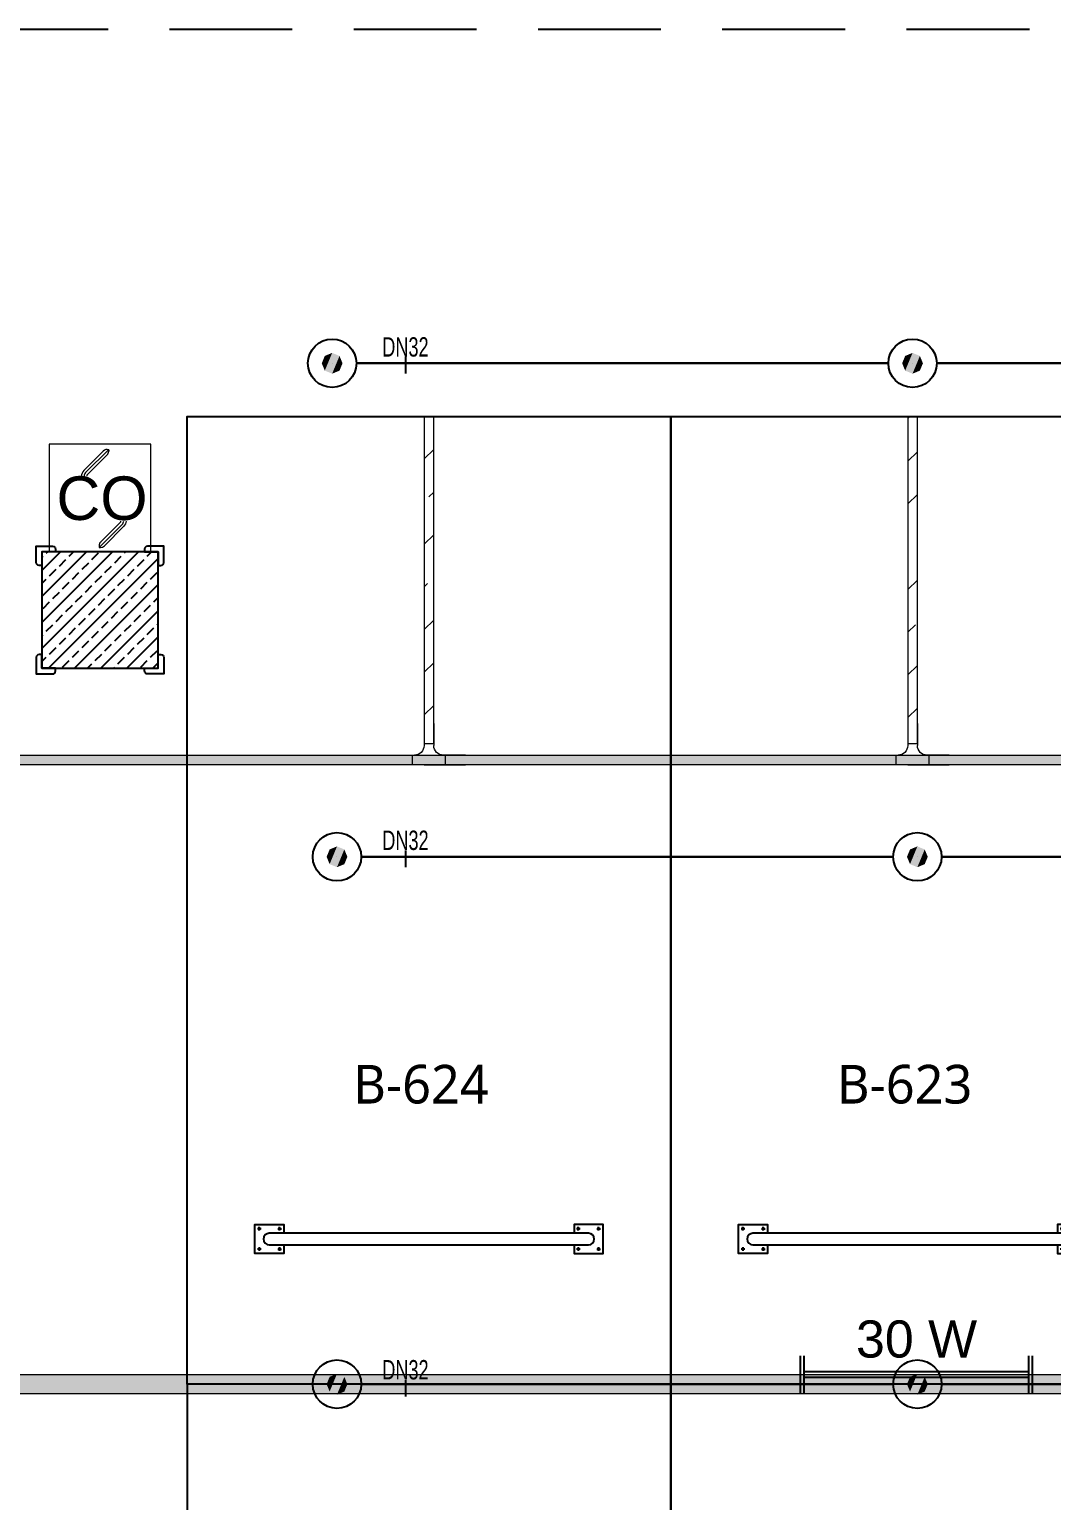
# Model space of a CAD drawing. Header units: millimetres. Extents: x -379292 to 1221486, y 92049 to 447512.
# Drawn here: x -184520 to -179236, y 132217 to 139819 of the extents above; entities that cross this region are included whole.
import ezdxf
from ezdxf.enums import TextEntityAlignment as Align

# ---------------------------------------------------------------- set-up
doc = ezdxf.new("R2010")
doc.units = ezdxf.units.MM
doc.linetypes.add('HIDDEN', pattern=[9.525, 6.35, -3.175])
for name, color, linetype in [('-M-YNGN-BORUID', 7, 'Continuous'), ('-M-YNGN-BORUUZUN', 7, 'Continuous'), ('-M-YNGN-BORUYUK', 7, 'Continuous'), ('-M-YNGN-SPR-YUK', 7, 'Continuous'), ('-M-YNGN-ZON5-CAP-', 7, 'Continuous'), ('-M-YNGN-ZON5-SPR-', 7, 'Continuous'), ('05_HATCH CONCRETE', 141, 'Continuous'), ('05_SYMBOL', 2, 'Continuous'), ('08_LAMP', 4, 'Continuous'), ('202-A-Y-MahalAd', 141, 'Continuous')]:
    doc.layers.add(name, color=color, linetype=linetype)
doc.layers.add('-M-YNGN-SPR-CAPCIZGI', color=188, linetype='Continuous', plot=False)
for name, color, linetype, lineweight in [('-M-YNGN-ZON5', 11, 'SP', 30), ('08_DEDECTOR', 3, 'Continuous', 9), ('E_CT_AYDINLATMA', 3, 'Continuous', 9), ('E_CT_KIRMIZI', 1, 'Continuous', 9)]:
    doc.layers.add(name, color=color, linetype=linetype, lineweight=lineweight)
doc.styles.add('CIZGI', font='tahoma.ttf', dxfattribs={"width": 0.8, "oblique": 20})
doc.styles.add('HCAD', font='HCAD.SHX', dxfattribs={"width": 0.8, "height": 0.2})
doc.styles.add('PIPESIZE', font='hcad.shx', dxfattribs={"width": 0.8})
doc.styles.add('SPR-NOT', font='romans.shx')
doc.styles.get("Standard").update_dxf_attribs({"font": 'segoeuil.ttf'})
doc.styles.add('YAZI-2', font='arial.ttf', dxfattribs={"height": 2})
doc.styles.add('YAZI-3', font='arial.ttf', dxfattribs={"height": 3})
doc.linetypes.add('SP', pattern='A,2,-0.1,["SP",CIZGI,S=0.14,R=0.2,X=0,Y=-0.07],-0.255', length=2.355)

# ---------------------------------------------------------------- blocks, each defined once
blk = doc.blocks.new('202_Vida')
at = {"color": 0, "linetype": 'ByBlock', "ltscale": 0.2}
for points in [[(0.96, 0), (-0.96, 0)], [(0, 0.96), (0, -0.96)]]:
    blk.add_lwpolyline(points, dxfattribs=at)
at = {"color": 0, "linetype": 'ByBlock'}
for radius in [0.42, 0.23, 0.155]:
    blk.add_circle((0, 0), radius, dxfattribs=at)
blk = doc.blocks.new('202_Stoper')
at = {"color": 0, "linetype": 'ByBlock'}
for points in [[(-750, -30), (-750, -75), (-900, -75), (-900, 75), (-750, 75), (-750, 30)], [(750, -30), (750, -75), (900, -75), (900, 75), (750, 75), (750, 30)]]:
    blk.add_lwpolyline(points, dxfattribs=at)
blk.add_lwpolyline([(825, -30, 1), (825, 30), (-825, 30, 1), (-825, -30)], format="xyb", close=True, dxfattribs=at)
at = {"color": 0, "linetype": 'ByBlock', "yscale": 10, "zscale": 10, "rotation": 180}
for p, xscale in [((-877, 53), -10), ((-772, 53), 10), ((772, 53), -10), ((877, 53), 10)]:
    blk.add_blockref('202_Vida', p, dxfattribs=dict(at, xscale=xscale))
at = {"color": 0, "linetype": 'ByBlock', "yscale": 10, "zscale": 10}
for p, xscale in [((-877, -52), 10), ((-772, -52), -10), ((772, -52), 10), ((877, -52), -10)]:
    blk.add_blockref('202_Vida', p, dxfattribs=dict(at, xscale=xscale))
blk = doc.blocks.new('202_Mahalblok')
at = {"color": 0, "linetype": 'ByBlock', "flags": 128}
blk.add_lwpolyline([(0, 0), (0, 5000), (2500, 5000), (2500, 0)], close=True, dxfattribs=at)
at = {"color": 252}
blk.add_blockref('202_Stoper', (1250, 750), dxfattribs=at)
at = {"color": 0, "linetype": 'ByBlock', "ltscale": 25}
blk.add_attdef('MAHALNO', text='', height=200, dxfattribs=at).set_placement((1208.7, 1390), align=Align.BOTTOM_CENTER)
blk = doc.blocks.new('bariyer')
at = {"color": 8, "ltscale": 25}
blk.add_lwpolyline([(0, -70), (15, -70, 0.414214), (30, -55), (30, 30), (-55, 30, 0.414214), (-70, 15), (-70, 0), (0, 0)], format="xyb", close=True, dxfattribs=at)
blk = doc.blocks.new('OtoParkBodrumKatMimari')
at = {"layer": '05_HATCH CONCRETE'}
h = blk.add_hatch(dxfattribs=at)
h.set_pattern_fill('ANSI33', color=8, scale=15, angle=180, style=0)
h.set_pattern_definition([(225, (905000, -3e-07), (67.351921, -67.351921), []), (225, (904932.65, -3e-07), (67.351921, -67.351921), [47.625, -23.8125])])
h.paths.add_polyline_path([(62500, 36300), (61900, 36300), (61900, 35700), (62500, 35700)])
at = {"color": 5}
blk.add_lwpolyline([(62500, 36300), (61900, 36300), (61900, 35700), (62500, 35700)], close=True, dxfattribs=at)
at = {"layer": '05_SYMBOL', "color": 252, "linetype": 'HIDDEN', "ltscale": 100}
blk.add_lwpolyline([(48161.1, 25484.2, 0.179563), (49465.8, 25000), (104855, 25000, 0.215217), (106354.8, 25676.9), (115176.2, 35676.9, 0.645796), (113676.4, 39000), (37847.5, 39000, 0.695543), (36542.8, 35484.2), (48161.1, 25484.2)], format="xyb", dxfattribs=at)
at = {"layer": '05_SYMBOL', "color": 8, "xscale": -1}
blk.add_blockref('bariyer', (61900, 36300), dxfattribs=at)
at = {"layer": '05_SYMBOL', "color": 8}
blk.add_blockref('bariyer', (62500, 36300), dxfattribs=at)
at = {"layer": '05_SYMBOL', "color": 8, "rotation": 180}
blk.add_blockref('bariyer', (61900, 35700), dxfattribs=at)
at = {"layer": '05_SYMBOL', "color": 8, "xscale": -1, "rotation": 180}
blk.add_blockref('bariyer', (62500, 35700), dxfattribs=at)
at = {"layer": '202-A-Y-MahalAd', "color": 8, "ltscale": 25}
for p, values in [((62650, 32000), {'MAHALNO': 'B-624'}), ((65150, 32000), {'MAHALNO': 'B-623'})]:
    blk.add_blockref('202_Mahalblok', p, dxfattribs=at).add_auto_attribs(values)
ref = blk.add_blockref('202_Mahalblok', (62650, 32000), dxfattribs=dict(at, xscale=-1, rotation=180))
ref.add_attrib('MAHALNO', 'B-635', dxfattribs={"layer": '0', "color": 0, "linetype": 'ByBlock', "ltscale": 25, "height": 200}).set_placement((63858.7, 30466.6), align=Align.BOTTOM_CENTER)
ref = blk.add_blockref('202_Mahalblok', (65150, 32000), dxfattribs=dict(at, xscale=-1, rotation=180))
ref.add_attrib('MAHALNO', 'B-636', dxfattribs={"layer": '0', "color": 0, "linetype": 'ByBlock', "ltscale": 25, "height": 200}).set_placement((66358.7, 30466.6), align=Align.BOTTOM_CENTER)
blk = doc.blocks.new('SP-C-UP-12')
at = {"ltscale": 10}
blk.add_line((0, 0), (0, 0), dxfattribs=at)
at = {"color": 1, "linetype": 'Continuous'}
blk.add_circle((0, 0), 12.5, dxfattribs=at)
at = {"ltscale": 10}
for points in [[(-5.37, 0), (-3.8, 3.8), (-3.8, -3.8), (0, 5.37)], [(-3.8, -3.8), (0, 5.37), (0, -5.37), (3.8, 3.8)], [(0, -5.37), (3.8, 3.8), (3.8, -3.8), (5.37, 0)]]:
    blk.add_solid(points, dxfattribs=at)
at = {"layer": '-M-YNGN-SPR-YUK', "style": 'SPR-NOT', "width": 0.5, "flags": 9}
for tag, p in [('YUK', (0, 17.77)), ('CAP', (0, 14.42)), ('TIP', (0.2, 10.78))]:
    blk.add_attdef(tag, text='', height=2.5, dxfattribs=at).set_placement(p, align=Align.MIDDLE_CENTER)
blk = doc.blocks.new('SPRKL100')
at = {"layer": '-M-YNGN-SPR-CAPCIZGI'}
blk.add_line((0, 0.431), (0, -0.431), dxfattribs=at)
at = {"layer": '-M-YNGN-BORUID', "color": 0, "style": 'HCAD', "width": 0.8, "flags": 1}
blk.add_attdef('DIC', text='', height=0.4, dxfattribs=at).set_placement((0, -1.693), align=Align.CENTER)
at = {"layer": '-M-YNGN-BORUUZUN', "color": 0, "style": 'HCAD', "width": 0.7}
blk.add_attdef('BOY', text='', height=0.8, dxfattribs=at).set_placement((0, -1.08), align=Align.CENTER)
at = {"layer": '-M-YNGN-BORUYUK', "color": 6, "style": 'PIPESIZE', "width": 0.8}
blk.add_attdef('YUK', text='', height=0.5, dxfattribs=at).set_placement((0, 1.866), align=Align.CENTER)
at = {"color": 0, "style": 'PIPESIZE', "width": 0.7}
blk.add_attdef('CAP', text='', height=1, dxfattribs=at).set_placement((0, 0.45), align=Align.CENTER)
blk = doc.blocks.new('A$C69E8C7F8')
at = {"layer": '-M-YNGN-ZON5', "ltscale": 500}
for p, q in [((-2693.81, 3636.86), (-2418.81, 3636.86)), ((-2393.81, 3636.86), (-2118.81, 3636.86)), ((-2691.31, 3381.86), (-2416.31, 3381.86)), ((-2391.31, 3381.86), (-2116.31, 3381.86)), ((-2691.31, 3109.36), (-2416.31, 3109.36)), ((-2391.31, 3109.36), (-2116.31, 3109.36))]:
    blk.add_line(p, q, dxfattribs=at)
at = {"layer": '-M-YNGN-ZON5-CAP-'}
ref = blk.add_blockref('SPRKL100', (-2668.42, 3635.82), dxfattribs=dict(at, xscale=10, yscale=10, zscale=10))
ref.add_attrib('CAP', 'DN32', dxfattribs={"layer": '0', "color": 0, "height": 10, "style": 'PIPESIZE', "width": 0.7}).set_placement((-2668.42, 3640.32), align=Align.CENTER)
ref = blk.add_blockref('SPRKL100', (-2668.42, 3380.89), dxfattribs=dict(at, xscale=10, yscale=10, zscale=10))
ref.add_attrib('CAP', 'DN32', dxfattribs={"layer": '0', "color": 0, "height": 10, "style": 'PIPESIZE', "width": 0.7}).set_placement((-2668.42, 3385.39), align=Align.CENTER)
ref = blk.add_blockref('SPRKL100', (-2668.42, 3107.33), dxfattribs=dict(at, xscale=10, yscale=10, zscale=10))
ref.add_attrib('CAP', 'DN32', dxfattribs={"layer": '0', "color": 0, "height": 10, "style": 'PIPESIZE', "width": 0.7}).set_placement((-2668.42, 3111.83), align=Align.CENTER)
at = {"layer": '-M-YNGN-ZON5-SPR-', "ltscale": 25}
for p in [(-2706.31, 3636.86), (-2406.31, 3636.86), (-2703.81, 3381.86), (-2403.81, 3381.86), (-2703.81, 3109.36), (-2403.81, 3109.36)]:
    blk.add_blockref('SP-C-UP-12', p, dxfattribs=at)
blk = doc.blocks.new('*U584')
h = blk.add_hatch()
h.set_pattern_fill('ANSI33', color=0, scale=50, angle=1, style=0)
h.paths.add_polyline_path([(-1943.3, 100), (26163.6, 100), (26163.6, 0), (-1943.3, 0)])
at = {"color": 0}
blk.add_lwpolyline([(-1943.3, 100), (26163.6, 100), (26163.6, 0), (-1943.3, 0)], close=True, dxfattribs=at)
at = {"ltscale": 25, "flags": 1}
for tag, p in [('YUKSEKLIK', (-228.6, -148.7)), ('KALINLIK', (-228.6, -213.3))]:
    blk.add_attdef(tag, p, '', height=50, dxfattribs=at)
blk = doc.blocks.new('*U727')
h = blk.add_hatch()
h.set_pattern_fill('ANSI33', color=0, scale=50, angle=1, style=0)
h.paths.add_polyline_path([(-33464.4, 50), (616.3, 50), (616.3, 0), (-33464.4, 0)])
at = {"color": 0}
blk.add_lwpolyline([(-33464.4, 50), (616.3, 50), (616.3, 0), (-33464.4, 0)], close=True, dxfattribs=at)
at = {"ltscale": 25, "flags": 1}
for tag, p in [('YUKSEKLIK', (-228.6, -148.7)), ('KALINLIK', (-228.6, -213.3))]:
    blk.add_attdef(tag, p, '', height=50, dxfattribs=at)
blk = doc.blocks.new('40 W SIVA ÜSTÜ ETANJ LED 50')
at = {"layer": '08_LAMP'}
for p, q in [((-625, -100), (-625, 100)), ((-605, -100), (-605, 100)), ((605, -100), (605, 100)), ((625, -100), (625, 100)), ((-605, 15), (605, 15)), ((-605, -15), (605, -15))]:
    blk.add_line(p, q, dxfattribs=at)
at = {"layer": '08_LAMP', "color": 2, "style": 'YAZI-2'}
blk.add_text('30 W', height=200, dxfattribs=at).set_placement((0, 90), align=Align.CENTER)
blk = doc.blocks.new('CO 250')
at = {"layer": '08_DEDECTOR'}
for p, q in [((17, 242.9), (-84.1, 141.8)), ((44.7, 251), (-74.3, 132)), ((44.7, 249.8), (44.7, 242.9)), ((36.6, 223.3), (-64.5, 122.2)), ((114.1, -136), (-4.8, -255)), ((104.4, -126.2), (3.3, -227.3)), ((123.9, -145.8), (22.9, -246.9)), ((-4.8, -246.9), (-4.8, -255)), ((-4.8, -255), (3.3, -255))]:
    blk.add_line(p, q, dxfattribs=at)
at = {"layer": '08_DEDECTOR', "ltscale": 25}
blk.add_lwpolyline([(-262.5, 278.4), (-262.5, -278.4), (262.5, -278.4), (262.5, 278.4)], close=True, dxfattribs=at)
at = {"layer": '08_DEDECTOR'}
for centre, radius, start, end in [((36.6, 223.3), 27.7, 72.96875, 135), ((17, 242.9), 27.7, 315, 0), ((-54.7, 112.4), 41.6, 135, 180), ((-54.7, 112.4), 27.7, 135, 180), ((-54.7, 112.4), 13.9, 135, 180), ((94.6, -116.4), 13.9, 315, 350.41117), ((94.6, -116.4), 27.7, 315, 355.2224), ((94.6, -116.4), 41.6, 315, 356.81699), ((22.9, -246.9), 27.7, 135, 180), ((3.3, -227.3), 27.7, 270, 315)]:
    blk.add_arc(centre, radius, start, end, dxfattribs=at)
at = {"layer": '08_DEDECTOR', "color": 3, "style": 'YAZI-3'}
blk.add_text('CO', height=225, dxfattribs=at).set_placement((-225.5, -113.1))
blk = doc.blocks.new('*U1030')
h = blk.add_hatch()
h.set_pattern_fill('ANSI33', color=0, scale=50, angle=1, style=0)
h.paths.add_polyline_path([(-2092.9, 50), (-402.9, 50), (-402.9, 0), (-2092.9, 0)])
at = {"color": 0}
blk.add_lwpolyline([(-2092.9, 50), (-402.9, 50), (-402.9, 0), (-2092.9, 0)], close=True, dxfattribs=at)
at = {"ltscale": 25, "flags": 1}
for tag, p in [('YUKSEKLIK', (-228.6, -148.7)), ('KALINLIK', (-228.6, -213.3))]:
    blk.add_attdef(tag, p, '', height=50, dxfattribs=at)
blk = doc.blocks.new('*U1012')
at = {"color": 0}
for p, q in [((214, 214), (-164, 214)), ((-164, 164), (-50, 164)), ((-60, 214), (-60, 164)), ((0, 214), (214, 214)), ((214, 164), (100, 164)), ((110, 214), (110, 164)), ((0, 0), (0, 114)), ((0, 104), (50, 104)), ((50, 0), (50, 114))]:
    blk.add_line(p, q, dxfattribs=at)
for centre, start, end in [((-50, 114), 0, 90), ((100, 114), 90, 180)]:
    blk.add_arc(centre, 50, start, end, dxfattribs=at)

msp = doc.modelspace()

# ---------------------------------------------------------------- block references
at = {"color": 8}
msp.add_blockref('OtoParkBodrumKatMimari', (-246354.8, 100818.8), dxfattribs=at)

# ---------------------------------------------------------------- next in the draw order: block references
at = {"layer": '-M-YNGN-ZON5', "ltscale": 25, "xscale": 10, "yscale": 10, "zscale": 10}
msp.add_blockref('A$C69E8C7F8', (-155891.8, 101725.1), dxfattribs=at)
at = {"layer": '08_DEDECTOR'}
msp.add_blockref('CO 250', (-184154.8, 137397.2), dxfattribs=at)
at = {"layer": '08_LAMP', "xscale": 0.96, "yscale": 0.96, "zscale": 0.96}
msp.add_blockref('40 W SIVA ÜSTÜ ETANJ LED 50', (-179934.2, 132869.8), dxfattribs=at)
at = {"layer": 'E_CT_AYDINLATMA', "rotation": 180}
msp.add_blockref('*U584', (-171841.2, 132868.8), dxfattribs=at)
at = {"layer": 'E_CT_KIRMIZI', "color": 1, "xscale": -1, "rotation": 89.9999999999999}
for p in [(-182429.8, 135725.8), (-179929.8, 135725.8)]:
    msp.add_blockref('*U1030', p, dxfattribs=at)
at = {"layer": 'E_CT_KIRMIZI', "color": 2, "xscale": -1, "rotation": 180}
for p in [(-182479.8, 136232.8), (-179979.8, 136232.8)]:
    msp.add_blockref('*U1012', p, dxfattribs=at)
at = {"layer": 'E_CT_KIRMIZI', "color": 1, "rotation": 180}
msp.add_blockref('*U727', (-209999.2, 136068.8), dxfattribs=at)

doc.saveas('drawing.dxf')
